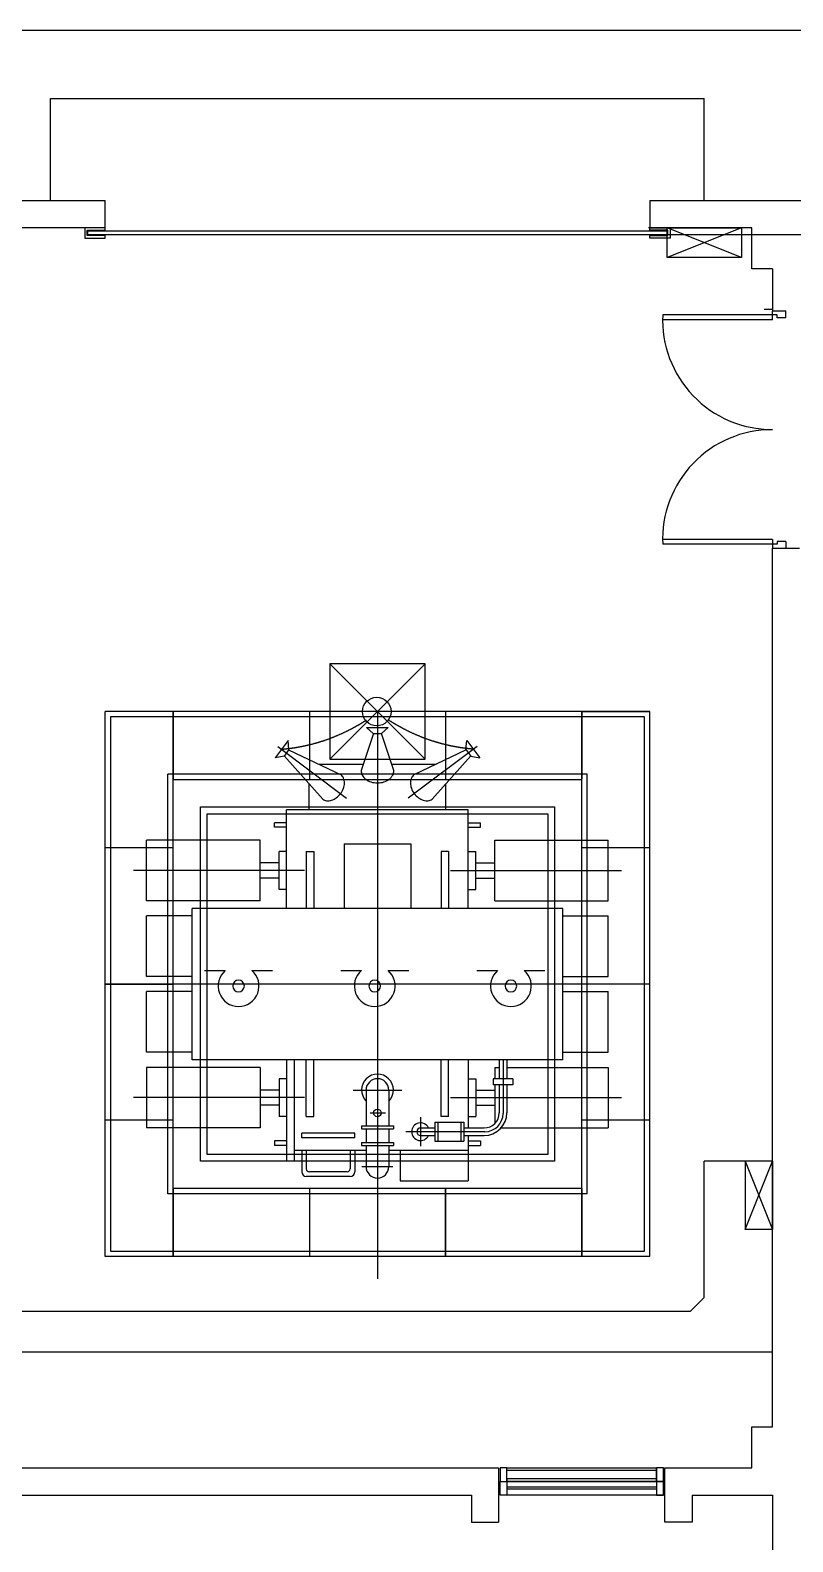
# Model space of a CAD drawing. Header units: millimetres. Extents: x 294419 to 334219, y -167087 to -131925.
# Drawn here: x 308332 to 313932, y -159742 to -148649 of the extents above; entities that cross this region are included whole.
import ezdxf

# ---------------------------------------------------------------- set-up
doc = ezdxf.new("R2010")
doc.units = ezdxf.units.MM
doc.layers.add('TZ-BASE', color=253, linetype='Continuous')

msp = doc.modelspace()

# ---------------------------------------------------------------- linework, layer by layer
at = {"layer": 'TZ-BASE'}
for p, q in [((301632, -148649.2), (323432, -148649.2)), ((308482, -149899.2), (308482, -149149.2)), ((313282, -149899.2), (313282, -149149.2)), ((306882, -149899.2), (308882, -149899.2)), ((308882.2, -150099.2), (308882.2, -149899.2)), ((312882, -149899.2), (312882, -150099.2)), ((312882, -149899.2), (316159.7, -149899.2)), ((308882, -150099.2), (308132, -150099.2)), ((308882.4, -150099.2), (308732.4, -150099.2)), ((308732.4, -150099.2), (308732.4, -150174.2)), ((308732.4, -150174.2), (308882.4, -150174.2)), ((308750.4, -150156.7), (308750.4, -150116.7)), ((308750.4, -150116.7), (308882.4, -150116.7)), ((308882.4, -150156.7), (308750.4, -150156.7)), ((308755.4, -150151.7), (308755.4, -150121.7)), ((308755.4, -150121.7), (313009, -150121.7)), ((313009, -150151.7), (308755.4, -150151.7)), ((308882.4, -150116.7), (308882.4, -150099.2)), ((308882.4, -150174.2), (308882.4, -150156.7)), ((312714, -150149.2), (319632, -150149.2)), ((313632, -150099.2), (312872, -150099.2)), ((313532, -150099.2), (312882, -150099.2)), ((312882, -150099.2), (313032, -150099.2)), ((312882, -150116.7), (312882, -150099.2)), ((313014, -150116.7), (312882, -150116.7)), ((312882, -150174.2), (312882, -150156.7)), ((312882, -150156.7), (313014, -150156.7)), ((313032, -150174.2), (312882, -150174.2)), ((313009, -150317.6), (313009, -150099.2)), ((313009, -150099.2), (313555, -150099.2)), ((313555, -150317.6), (313009, -150099.2)), ((313555, -150099.2), (313009, -150317.6)), ((313009, -150121.7), (313009, -150151.7)), ((313014, -150156.7), (313014, -150116.7)), ((313032, -150099.2), (313032, -150174.2)), ((313555, -150099.2), (313555, -150317.6)), ((313632, -150399.2), (313632, -150099.2)), ((313555, -150317.6), (313009, -150317.6)), ((313782, -150399.2), (313632, -150399.2)), ((313782, -150399.2), (313782, -150709.2)), ((313782, -150738.6), (312976.8, -150738.6)), ((313782, -150699.2), (313722, -150699.2)), ((313782, -150709.2), (313882, -150709.2)), ((313782, -150738.6), (313782, -150709.2)), ((313782, -150773.8), (313782, -150738.6)), ((313817.9, -150738.6), (313782, -150738.6)), ((313817.9, -150759.1), (313817.9, -150738.6)), ((313882, -150759.1), (313882, -150709.2)), ((313782, -150773.8), (312976, -150773.8)), ((313882, -150759.1), (313817.9, -150759.1)), ((313782, -152385.8), (312976, -152385.8)), ((313782, -152385.8), (313782, -152421.1)), ((313882, -152400.6), (313817.9, -152400.6)), ((313817.9, -152400.6), (313817.9, -152421.1)), ((313882, -152400.6), (313882, -152450.5)), ((313782, -152421.1), (312976.8, -152421.1)), ((313817.9, -152421.1), (313782, -152421.1)), ((313782, -152421.1), (313782, -152450.5)), ((313782, -158899.2), (313782, -152450.5)), ((313782, -152450.5), (313882, -152450.5)), ((313882, -152450.5), (313982, -152450.5)), ((308882, -154649.2), (308882, -153649.2)), ((309382, -153649.2), (308882, -153649.2)), ((309382, -153649.2), (308887, -153649.2)), ((312842, -153689.2), (308922, -153689.2)), ((308922, -153689.2), (308922, -157609.2)), ((309382, -154649.2), (309382, -153649.2)), ((310382, -153649.2), (309382, -153649.2)), ((309382, -153649.2), (309382, -154149.2)), ((309382, -153649.2), (309382, -154144.2)), ((310382, -153649.2), (310382, -154149.2)), ((311382, -153649.2), (310382, -153649.2)), ((310740.8, -153748.1), (310743, -153746.8)), ((310743, -153746.8), (310745.1, -153745.6)), ((310745.1, -153745.6), (310747.2, -153744.4)), ((310747.2, -153744.4), (310749.3, -153743.2)), ((310749.3, -153743.2), (310751.3, -153742.1)), ((310751.3, -153742.1), (310753.3, -153740.9)), ((310753.3, -153740.9), (310755.3, -153739.7)), ((310755.3, -153739.7), (310757.4, -153738.4)), ((310757.4, -153738.4), (310759.5, -153737.2)), ((310759.5, -153737.2), (310761.6, -153735.9)), ((310761.6, -153735.9), (310763.8, -153734.5)), ((310763.8, -153734.5), (310766.1, -153733.2)), ((310766.1, -153733.2), (310768.5, -153731.7)), ((310768.5, -153731.7), (310770.9, -153730.2)), ((310770.9, -153730.2), (310773.5, -153728.6)), ((310773.5, -153728.6), (310776.2, -153726.9)), ((310776.2, -153726.9), (310779.1, -153725.2)), ((310779.1, -153725.2), (310782.2, -153723.3)), ((310782.2, -153723.3), (310785.5, -153721.2)), ((310785.5, -153721.2), (310789.1, -153718.9)), ((310789.1, -153718.9), (310792.9, -153716.3)), ((310792.9, -153716.3), (310797.2, -153713.5)), ((310797.2, -153713.5), (310801.8, -153710.4)), ((310882, -153655.2), (310882, -157812.1)), ((310966.9, -153713.5), (310962.3, -153710.4)), ((310971.1, -153716.3), (310966.9, -153713.5)), ((310975, -153718.9), (310971.1, -153716.3)), ((310978.6, -153721.2), (310975, -153718.9)), ((310981.9, -153723.3), (310978.6, -153721.2)), ((310985, -153725.2), (310981.9, -153723.3)), ((310987.8, -153726.9), (310985, -153725.2)), ((310990.6, -153728.6), (310987.8, -153726.9)), ((310993.1, -153730.2), (310990.6, -153728.6)), ((310995.6, -153731.7), (310993.1, -153730.2)), ((310998, -153733.2), (310995.6, -153731.7)), ((311000.2, -153734.5), (310998, -153733.2)), ((311002.4, -153735.9), (311000.2, -153734.5)), ((311004.6, -153737.2), (311002.4, -153735.9)), ((311006.7, -153738.4), (311004.6, -153737.2)), ((311008.7, -153739.7), (311006.7, -153738.4)), ((311010.8, -153740.9), (311008.7, -153739.7)), ((311012.8, -153742.1), (311010.8, -153740.9)), ((311014.8, -153743.2), (311012.8, -153742.1)), ((311016.9, -153744.4), (311014.8, -153743.2)), ((311018.9, -153745.6), (311016.9, -153744.4)), ((311021.1, -153746.8), (311018.9, -153745.6)), ((311023.3, -153748.1), (311021.1, -153746.8)), ((312382, -153649.2), (311382, -153649.2)), ((311382, -153649.2), (311382, -154149.2)), ((312382, -154649.2), (312382, -153649.2)), ((312382, -153649.2), (312382, -154144.2)), ((312382, -154149.2), (312382, -153649.2)), ((312382, -153649.2), (312882, -153649.2)), ((312882, -153649.2), (312387, -153649.2)), ((312842, -157609.2), (312842, -153689.2)), ((312882, -154649.2), (312882, -153649.2)), ((310499, -153858.5), (310502.4, -153857.3)), ((310502.4, -153857.3), (310505.9, -153856.1)), ((310505.9, -153856.1), (310509.4, -153854.8)), ((310509.4, -153854.8), (310513, -153853.6)), ((310513, -153853.6), (310516.6, -153852.3)), ((310516.6, -153852.3), (310520.3, -153851)), ((310520.3, -153851), (310524, -153849.7)), ((310524, -153849.7), (310527.6, -153848.3)), ((310527.6, -153848.3), (310531.3, -153847)), ((310531.3, -153847), (310534.9, -153845.7)), ((310534.9, -153845.7), (310538.5, -153844.3)), ((310538.5, -153844.3), (310542, -153843)), ((310542, -153843), (310545.4, -153841.7)), ((310545.4, -153841.7), (310548.8, -153840.3)), ((310548.8, -153840.3), (310552.2, -153839)), ((310552.2, -153839), (310555.5, -153837.7)), ((310555.5, -153837.7), (310558.8, -153836.4)), ((310558.8, -153836.4), (310562, -153835.1)), ((310562, -153835.1), (310565.3, -153833.7)), ((310565.3, -153833.7), (310568.5, -153832.4)), ((310568.5, -153832.4), (310571.7, -153831.1)), ((310571.7, -153831.1), (310575, -153829.7)), ((310575, -153829.7), (310578.2, -153828.3)), ((310578.2, -153828.3), (310581.5, -153826.9)), ((310581.5, -153826.9), (310584.9, -153825.5)), ((310584.9, -153825.5), (310588.4, -153824.1)), ((310588.4, -153824.1), (310591.9, -153822.5)), ((310591.9, -153822.5), (310595.5, -153821)), ((310595.5, -153821), (310599.3, -153819.4)), ((310599.3, -153819.4), (310603.1, -153817.7)), ((310603.1, -153817.7), (310606.9, -153816.1)), ((310606.9, -153816.1), (310610.8, -153814.4)), ((310610.8, -153814.4), (310614.7, -153812.7)), ((310614.7, -153812.7), (310618.6, -153811)), ((310618.6, -153811), (310622.5, -153809.2)), ((310622.5, -153809.2), (310626.3, -153807.5)), ((310626.3, -153807.5), (310630.1, -153805.8)), ((310630.1, -153805.8), (310633.8, -153804.1)), ((310633.8, -153804.1), (310637.5, -153802.4)), ((310637.5, -153802.4), (310641.1, -153800.8)), ((310641.1, -153800.8), (310644.6, -153799.1)), ((310644.6, -153799.1), (310648, -153797.5)), ((310648, -153797.5), (310651.3, -153795.9)), ((310651.3, -153795.9), (310654.5, -153794.3)), ((310654.5, -153794.3), (310657.6, -153792.8)), ((310657.6, -153792.8), (310660.7, -153791.2)), ((310660.7, -153791.2), (310663.6, -153789.7)), ((310663.6, -153789.7), (310666.6, -153788.2)), ((310666.6, -153788.2), (310669.5, -153786.7)), ((310669.5, -153786.7), (310672.4, -153785.2)), ((310672.4, -153785.2), (310675.3, -153783.7)), ((310675.3, -153783.7), (310678.3, -153782.1)), ((310678.3, -153782.1), (310681.3, -153780.6)), ((310681.3, -153780.6), (310684.3, -153779)), ((310684.3, -153779), (310687.2, -153777.5)), ((310687.2, -153777.5), (310690.2, -153775.9)), ((310690.2, -153775.9), (310693.1, -153774.4)), ((310693.1, -153774.4), (310695.9, -153772.9)), ((310695.9, -153772.9), (310698.6, -153771.5)), ((310698.6, -153771.5), (310701.2, -153770)), ((310701.2, -153770), (310703.8, -153768.7)), ((310703.8, -153768.7), (310706.3, -153767.3)), ((310706.3, -153767.3), (310708.7, -153766)), ((310708.7, -153766), (310711.1, -153764.6)), ((310711.1, -153764.6), (310713.6, -153763.3)), ((310713.6, -153763.3), (310716, -153762)), ((310716, -153762), (310718.5, -153760.6)), ((310718.5, -153760.6), (310721, -153759.2)), ((310721, -153759.2), (310723.5, -153757.8)), ((310723.5, -153757.8), (310726.1, -153756.3)), ((310726.1, -153756.3), (310728.6, -153754.9)), ((310728.6, -153754.9), (310731.2, -153753.5)), ((310731.2, -153753.5), (310733.7, -153752.1)), ((310733.7, -153752.1), (310736.1, -153750.7)), ((310736.1, -153750.7), (310738.5, -153749.4)), ((310738.5, -153749.4), (310740.8, -153748.1)), ((310851.8, -153811.5), (310761.5, -154082.4)), ((310802.5, -153766), (310961.6, -153766)), ((310851.7, -153811.5), (310802.5, -153766)), ((310851.7, -153811.5), (310912.3, -153811.5)), ((310882, -153766), (310882, -157242.6)), ((310912.3, -153811.5), (310961.6, -153766)), ((311002.6, -154082.4), (310912.3, -153811.5)), ((311025.6, -153749.4), (311023.3, -153748.1)), ((311027.9, -153750.7), (311025.6, -153749.4)), ((311030.4, -153752.1), (311027.9, -153750.7)), ((311032.9, -153753.5), (311030.4, -153752.1)), ((311035.4, -153754.9), (311032.9, -153753.5)), ((311038, -153756.3), (311035.4, -153754.9)), ((311040.5, -153757.8), (311038, -153756.3)), ((311043.1, -153759.2), (311040.5, -153757.8)), ((311045.6, -153760.6), (311043.1, -153759.2)), ((311048.1, -153762), (311045.6, -153760.6)), ((311050.5, -153763.3), (311048.1, -153762)), ((311052.9, -153764.6), (311050.5, -153763.3)), ((311055.3, -153766), (311052.9, -153764.6)), ((311057.8, -153767.3), (311055.3, -153766)), ((311060.3, -153768.7), (311057.8, -153767.3)), ((311062.8, -153770), (311060.3, -153768.7)), ((311065.5, -153771.5), (311062.8, -153770)), ((311068.2, -153772.9), (311065.5, -153771.5)), ((311071, -153774.4), (311068.2, -153772.9)), ((311073.9, -153775.9), (311071, -153774.4)), ((311076.8, -153777.5), (311073.9, -153775.9)), ((311079.8, -153779), (311076.8, -153777.5)), ((311082.8, -153780.6), (311079.8, -153779)), ((311085.8, -153782.1), (311082.8, -153780.6)), ((311088.7, -153783.7), (311085.8, -153782.1)), ((311091.7, -153785.2), (311088.7, -153783.7)), ((311094.6, -153786.7), (311091.7, -153785.2)), ((311097.5, -153788.2), (311094.6, -153786.7)), ((311100.4, -153789.7), (311097.5, -153788.2)), ((311103.4, -153791.2), (311100.4, -153789.7)), ((311106.4, -153792.8), (311103.4, -153791.2)), ((311109.5, -153794.3), (311106.4, -153792.8)), ((311112.7, -153795.9), (311109.5, -153794.3)), ((311116, -153797.5), (311112.7, -153795.9)), ((311119.4, -153799.1), (311116, -153797.5)), ((311123, -153800.8), (311119.4, -153799.1)), ((311126.5, -153802.4), (311123, -153800.8)), ((311130.2, -153804.1), (311126.5, -153802.4)), ((311134, -153805.8), (311130.2, -153804.1)), ((311137.7, -153807.5), (311134, -153805.8)), ((311141.6, -153809.2), (311137.7, -153807.5)), ((311145.5, -153811), (311141.6, -153809.2)), ((311149.4, -153812.7), (311145.5, -153811)), ((311153.3, -153814.4), (311149.4, -153812.7)), ((311157.1, -153816.1), (311153.3, -153814.4)), ((311161, -153817.7), (311157.1, -153816.1)), ((311164.8, -153819.4), (311161, -153817.7)), ((311168.5, -153821), (311164.8, -153819.4)), ((311172.2, -153822.5), (311168.5, -153821)), ((311175.7, -153824.1), (311172.2, -153822.5)), ((311179.1, -153825.5), (311175.7, -153824.1)), ((311182.5, -153826.9), (311179.1, -153825.5)), ((311185.8, -153828.3), (311182.5, -153826.9)), ((311189.1, -153829.7), (311185.8, -153828.3)), ((311192.3, -153831.1), (311189.1, -153829.7)), ((311195.6, -153832.4), (311192.3, -153831.1)), ((311198.8, -153833.7), (311195.6, -153832.4)), ((311202, -153835.1), (311198.8, -153833.7)), ((311205.3, -153836.4), (311202, -153835.1)), ((311208.6, -153837.7), (311205.3, -153836.4)), ((311211.9, -153839), (311208.6, -153837.7)), ((311215.2, -153840.3), (311211.9, -153839)), ((311218.7, -153841.7), (311215.2, -153840.3)), ((311222.1, -153843), (311218.7, -153841.7)), ((311225.6, -153844.3), (311222.1, -153843)), ((311229.2, -153845.7), (311225.6, -153844.3)), ((311232.8, -153847), (311229.2, -153845.7)), ((311236.4, -153848.3), (311232.8, -153847)), ((311240.1, -153849.7), (311236.4, -153848.3)), ((311243.8, -153851), (311240.1, -153849.7)), ((311247.4, -153852.3), (311243.8, -153851)), ((311251, -153853.6), (311247.4, -153852.3)), ((311254.6, -153854.8), (311251, -153853.6)), ((311258.1, -153856.1), (311254.6, -153854.8)), ((311261.6, -153857.3), (311258.1, -153856.1)), ((311265.1, -153858.5), (311261.6, -153857.3)), ((310225.3, -153861.1), (310129.9, -153988.3)), ((310150.7, -153906.1), (310655.5, -154284.6)), ((310176.9, -153925.7), (310178.9, -153925.5)), ((310178.9, -153925.5), (310180.6, -153925.4)), ((310180.6, -153925.4), (310182, -153925.3)), ((310182, -153925.3), (310183.2, -153925.1)), ((310183.2, -153925.1), (310184.3, -153925)), ((310184.3, -153925), (310185.2, -153925)), ((310185.2, -153925), (310186, -153924.9)), ((310186, -153924.9), (310186.7, -153924.8)), ((310186.7, -153924.8), (310187.4, -153924.7)), ((310187.4, -153924.7), (310188, -153924.7)), ((310188, -153924.7), (310188.7, -153924.6)), ((310188.7, -153924.6), (310189.3, -153924.5)), ((310189.3, -153924.5), (310189.9, -153924.5)), ((310189.9, -153924.5), (310190.5, -153924.4)), ((310190.5, -153924.4), (310191.1, -153924.4)), ((310191.1, -153924.4), (310191.7, -153924.3)), ((310191.7, -153924.3), (310192.3, -153924.3)), ((310192.3, -153924.3), (310192.9, -153924.2)), ((310192.9, -153924.2), (310193.6, -153924.1)), ((310193.6, -153924.1), (310194.2, -153924.1)), ((310194.2, -153924.1), (310194.8, -153924)), ((310194.8, -153924), (310195.5, -153924)), ((310195.5, -153924), (310196.2, -153923.9)), ((310232.1, -153927.7), (310195.8, -153976.2)), ((310196.2, -153923.9), (310196.9, -153923.8)), ((310196.9, -153923.8), (310197.6, -153923.8)), ((310197.6, -153923.8), (310198.3, -153923.7)), ((310198.3, -153923.7), (310199, -153923.6)), ((310199, -153923.6), (310199.7, -153923.6)), ((310199.7, -153923.6), (310200.5, -153923.5)), ((310200.5, -153923.5), (310201.2, -153923.4)), ((310201.2, -153923.4), (310201.9, -153923.4)), ((310201.9, -153923.4), (310202.5, -153923.3)), ((310202.5, -153923.3), (310203.2, -153923.2)), ((310203.2, -153923.2), (310203.8, -153923.2)), ((310203.8, -153923.2), (310204.4, -153923.1)), ((310204.4, -153923.1), (310205, -153923)), ((310205, -153923), (310205.6, -153923)), ((310205.6, -153923), (310206.2, -153922.9)), ((310206.2, -153922.9), (310206.9, -153922.9)), ((310206.9, -153922.9), (310207.5, -153922.8)), ((310207.5, -153922.8), (310208.2, -153922.7)), ((310208.2, -153922.7), (310208.8, -153922.6)), ((310208.8, -153922.6), (310209.5, -153922.6)), ((310209.5, -153922.6), (310210.2, -153922.5)), ((310210.2, -153922.5), (310211, -153922.4)), ((310211, -153922.4), (310211.7, -153922.3)), ((310211.7, -153922.3), (310212.4, -153922.3)), ((310212.4, -153922.3), (310213.1, -153922.2)), ((310213.1, -153922.2), (310213.8, -153922.1)), ((310213.8, -153922.1), (310214.5, -153922)), ((310214.5, -153922), (310215.2, -153921.9)), ((310215.2, -153921.9), (310215.9, -153921.9)), ((310215.9, -153921.9), (310216.6, -153921.8)), ((310216.6, -153921.8), (310217.3, -153921.7)), ((310217.3, -153921.7), (310218, -153921.6)), ((310218, -153921.6), (310218.6, -153921.5)), ((310218.6, -153921.5), (310219.3, -153921.5)), ((310219.3, -153921.5), (310220, -153921.4)), ((310220, -153921.4), (310220.7, -153921.3)), ((310220.7, -153921.3), (310221.3, -153921.2)), ((310221.3, -153921.2), (310222, -153921.2)), ((310222, -153921.2), (310222.7, -153921.1)), ((310222.7, -153921.1), (310223.3, -153921)), ((310223.3, -153921), (310224, -153920.9)), ((310224, -153920.9), (310224.7, -153920.8)), ((310224.7, -153920.8), (310225.4, -153920.8)), ((310232.1, -153927.7), (310225.3, -153861.1)), ((310225.4, -153920.8), (310226.1, -153920.7)), ((310226.1, -153920.7), (310226.7, -153920.6)), ((310226.7, -153920.6), (310227.4, -153920.5)), ((310227.4, -153920.5), (310228, -153920.5)), ((310228, -153920.5), (310228.7, -153920.4)), ((310228.7, -153920.4), (310229.3, -153920.3)), ((310229.3, -153920.3), (310229.8, -153920.2)), ((310229.8, -153920.2), (310230.4, -153920.2)), ((310229.9, -153930.7), (310614.7, -154114.8)), ((310230.4, -153920.2), (310231, -153920.1)), ((310231, -153920.1), (310231.5, -153920)), ((310231.5, -153920), (310232.1, -153920)), ((310232.1, -153920), (310232.7, -153919.9)), ((310232.7, -153919.9), (310233.4, -153919.8)), ((310233.4, -153919.8), (310234.1, -153919.7)), ((310234.1, -153919.7), (310234.9, -153919.6)), ((310234.9, -153919.6), (310235.7, -153919.5)), ((310235.7, -153919.5), (310236.7, -153919.4)), ((310236.7, -153919.4), (310237.7, -153919.2)), ((310237.7, -153919.2), (310238.8, -153919.1)), ((310238.8, -153919.1), (310240, -153918.9)), ((310240, -153918.9), (310241.3, -153918.8)), ((310241.3, -153918.8), (310242.7, -153918.6)), ((310242.7, -153918.6), (310244.2, -153918.3)), ((310244.2, -153918.3), (310245.8, -153918.1)), ((310245.8, -153918.1), (310247.5, -153917.9)), ((310247.5, -153917.9), (310249.2, -153917.6)), ((310249.2, -153917.6), (310251.1, -153917.4)), ((310251.1, -153917.4), (310252.9, -153917.1)), ((310252.9, -153917.1), (310254.8, -153916.8)), ((310254.8, -153916.8), (310256.7, -153916.6)), ((310256.7, -153916.6), (310258.7, -153916.3)), ((310258.7, -153916.3), (310260.6, -153916)), ((310260.6, -153916), (310262.6, -153915.8)), ((310262.6, -153915.8), (310264.5, -153915.5)), ((310264.5, -153915.5), (310266.5, -153915.2)), ((310266.5, -153915.2), (310268.5, -153914.9)), ((310268.5, -153914.9), (310270.5, -153914.6)), ((310270.5, -153914.6), (310272.6, -153914.4)), ((310272.6, -153914.4), (310274.6, -153914)), ((310274.6, -153914), (310276.7, -153913.7)), ((310276.7, -153913.7), (310278.8, -153913.4)), ((310278.8, -153913.4), (310280.8, -153913.1)), ((310280.8, -153913.1), (310282.9, -153912.8)), ((310282.9, -153912.8), (310285, -153912.4)), ((310285, -153912.4), (310287, -153912.1)), ((310287, -153912.1), (310289, -153911.7)), ((310289, -153911.7), (310291, -153911.4)), ((310291, -153911.4), (310292.9, -153911.1)), ((310292.9, -153911.1), (310294.8, -153910.7)), ((310294.8, -153910.7), (310296.7, -153910.4)), ((310296.7, -153910.4), (310298.6, -153910)), ((310298.6, -153910), (310300.5, -153909.7)), ((310300.5, -153909.7), (310302.3, -153909.3)), ((310302.3, -153909.3), (310304.2, -153909)), ((310304.2, -153909), (310306, -153908.6)), ((310306, -153908.6), (310307.9, -153908.3)), ((310307.9, -153908.3), (310309.8, -153907.9)), ((310309.8, -153907.9), (310311.7, -153907.6)), ((310311.7, -153907.6), (310313.7, -153907.2)), ((310313.7, -153907.2), (310315.8, -153906.8)), ((310315.8, -153906.8), (310317.9, -153906.4)), ((310317.9, -153906.4), (310320.1, -153906)), ((310320.1, -153906), (310322.4, -153905.5)), ((310322.4, -153905.5), (310324.7, -153905.1)), ((310324.7, -153905.1), (310327.2, -153904.6)), ((310327.2, -153904.6), (310329.7, -153904.1)), ((310329.7, -153904.1), (310332.2, -153903.6)), ((310332.2, -153903.6), (310334.7, -153903.1)), ((310334.7, -153903.1), (310337.3, -153902.6)), ((310337.3, -153902.6), (310339.9, -153902.1)), ((310339.9, -153902.1), (310342.4, -153901.6)), ((310342.4, -153901.6), (310345, -153901)), ((310345, -153901), (310347.6, -153900.5)), ((310347.6, -153900.5), (310350.4, -153899.9)), ((310350.4, -153899.9), (310353.2, -153899.3)), ((310353.2, -153899.3), (310356.2, -153898.6)), ((310356.2, -153898.6), (310359.3, -153897.9)), ((310359.3, -153897.9), (310362.7, -153897.1)), ((310362.7, -153897.1), (310366.2, -153896.3)), ((310366.2, -153896.3), (310370, -153895.4)), ((310370, -153895.4), (310374, -153894.5)), ((310374, -153894.5), (310378, -153893.5)), ((310378, -153893.5), (310382.2, -153892.5)), ((310382.2, -153892.5), (310386.4, -153891.5)), ((310386.4, -153891.5), (310390.6, -153890.5)), ((310390.6, -153890.5), (310394.7, -153889.4)), ((310394.7, -153889.4), (310398.8, -153888.4)), ((310398.8, -153888.4), (310402.8, -153887.4)), ((310402.8, -153887.4), (310406.7, -153886.4)), ((310406.7, -153886.4), (310410.5, -153885.3)), ((310410.5, -153885.3), (310414.3, -153884.3)), ((310414.3, -153884.3), (310418, -153883.3)), ((310418, -153883.3), (310421.6, -153882.3)), ((310421.6, -153882.3), (310425.2, -153881.3)), ((310425.2, -153881.3), (310428.7, -153880.4)), ((310428.7, -153880.4), (310432.2, -153879.4)), ((310432.2, -153879.4), (310435.7, -153878.4)), ((310435.7, -153878.4), (310439.1, -153877.4)), ((310439.1, -153877.4), (310442.5, -153876.4)), ((310442.5, -153876.4), (310446, -153875.4)), ((310446, -153875.4), (310449.4, -153874.3)), ((310449.4, -153874.3), (310452.9, -153873.3)), ((310452.9, -153873.3), (310456.5, -153872.2)), ((310456.5, -153872.2), (310460.1, -153871.1)), ((310460.1, -153871.1), (310463.7, -153870)), ((310463.7, -153870), (310467.3, -153868.9)), ((310467.3, -153868.9), (310471, -153867.7)), ((310471, -153867.7), (310474.6, -153866.6)), ((310474.6, -153866.6), (310478.2, -153865.4)), ((310478.2, -153865.4), (310481.7, -153864.3)), ((310481.7, -153864.3), (310485.2, -153863.1)), ((310485.2, -153863.1), (310488.7, -153862)), ((310488.7, -153862), (310492.1, -153860.8)), ((310492.1, -153860.8), (310495.6, -153859.7)), ((310495.6, -153859.7), (310499, -153858.5)), ((311615.1, -153904.8), (311108.6, -154284.6)), ((311534.2, -153930.7), (311149.4, -154114.8)), ((311268.5, -153859.7), (311265.1, -153858.5)), ((311271.9, -153860.8), (311268.5, -153859.7)), ((311275.4, -153862), (311271.9, -153860.8)), ((311278.8, -153863.1), (311275.4, -153862)), ((311282.3, -153864.3), (311278.8, -153863.1)), ((311285.9, -153865.4), (311282.3, -153864.3)), ((311289.5, -153866.6), (311285.9, -153865.4)), ((311293.1, -153867.7), (311289.5, -153866.6)), ((311296.7, -153868.9), (311293.1, -153867.7)), ((311300.4, -153870), (311296.7, -153868.9)), ((311304, -153871.1), (311300.4, -153870)), ((311307.6, -153872.2), (311304, -153871.1)), ((311311.1, -153873.3), (311307.6, -153872.2)), ((311314.6, -153874.3), (311311.1, -153873.3)), ((311318.1, -153875.4), (311314.6, -153874.3)), ((311321.5, -153876.4), (311318.1, -153875.4)), ((311325, -153877.4), (311321.5, -153876.4)), ((311328.4, -153878.4), (311325, -153877.4)), ((311331.8, -153879.4), (311328.4, -153878.4)), ((311335.3, -153880.4), (311331.8, -153879.4)), ((311338.8, -153881.3), (311335.3, -153880.4)), ((311342.4, -153882.3), (311338.8, -153881.3)), ((311346.1, -153883.3), (311342.4, -153882.3)), ((311349.8, -153884.3), (311346.1, -153883.3)), ((311353.5, -153885.3), (311349.8, -153884.3)), ((311357.4, -153886.4), (311353.5, -153885.3)), ((311361.3, -153887.4), (311357.4, -153886.4)), ((311365.3, -153888.4), (311361.3, -153887.4)), ((311369.4, -153889.4), (311365.3, -153888.4)), ((311373.5, -153890.5), (311369.4, -153889.4)), ((311377.7, -153891.5), (311373.5, -153890.5)), ((311381.9, -153892.5), (311377.7, -153891.5)), ((311386, -153893.5), (311381.9, -153892.5)), ((311390.1, -153894.5), (311386, -153893.5)), ((311394, -153895.4), (311390.1, -153894.5)), ((311397.8, -153896.3), (311394, -153895.4)), ((311401.4, -153897.1), (311397.8, -153896.3)), ((311404.8, -153897.9), (311401.4, -153897.1)), ((311407.9, -153898.6), (311404.8, -153897.9)), ((311410.9, -153899.3), (311407.9, -153898.6)), ((311413.7, -153899.9), (311410.9, -153899.3)), ((311416.4, -153900.5), (311413.7, -153899.9)), ((311419, -153901), (311416.4, -153900.5)), ((311421.6, -153901.6), (311419, -153901)), ((311424.2, -153902.1), (311421.6, -153901.6)), ((311426.8, -153902.6), (311424.2, -153902.1)), ((311429.3, -153903.1), (311426.8, -153902.6)), ((311431.9, -153903.6), (311429.3, -153903.1)), ((311434.4, -153904.1), (311431.9, -153903.6)), ((311436.9, -153904.6), (311434.4, -153904.1)), ((311439.3, -153905.1), (311436.9, -153904.6)), ((311441.7, -153905.5), (311439.3, -153905.1)), ((311444, -153906), (311441.7, -153905.5)), ((311446.2, -153906.4), (311444, -153906)), ((311448.3, -153906.8), (311446.2, -153906.4)), ((311450.3, -153907.2), (311448.3, -153906.8)), ((311452.3, -153907.6), (311450.3, -153907.2)), ((311454.3, -153907.9), (311452.3, -153907.6)), ((311456.2, -153908.3), (311454.3, -153907.9)), ((311458, -153908.6), (311456.2, -153908.3)), ((311459.9, -153909), (311458, -153908.6)), ((311461.8, -153909.3), (311459.9, -153909)), ((311463.6, -153909.7), (311461.8, -153909.3)), ((311465.5, -153910), (311463.6, -153909.7)), ((311467.3, -153910.4), (311465.5, -153910)), ((311469.2, -153910.7), (311467.3, -153910.4)), ((311471.1, -153911.1), (311469.2, -153910.7)), ((311473.1, -153911.4), (311471.1, -153911.1)), ((311475.1, -153911.7), (311473.1, -153911.4)), ((311477.1, -153912.1), (311475.1, -153911.7)), ((311479.1, -153912.4), (311477.1, -153912.1)), ((311481.1, -153912.8), (311479.1, -153912.4)), ((311483.2, -153913.1), (311481.1, -153912.8)), ((311485.3, -153913.4), (311483.2, -153913.1)), ((311487.4, -153913.7), (311485.3, -153913.4)), ((311489.4, -153914), (311487.4, -153913.7)), ((311491.5, -153914.4), (311489.4, -153914)), ((311493.5, -153914.6), (311491.5, -153914.4)), ((311495.6, -153914.9), (311493.5, -153914.6)), ((311497.6, -153915.2), (311495.6, -153914.9)), ((311499.5, -153915.5), (311497.6, -153915.2)), ((311501.5, -153915.8), (311499.5, -153915.5)), ((311503.5, -153916), (311501.5, -153915.8)), ((311505.4, -153916.3), (311503.5, -153916)), ((311507.3, -153916.6), (311505.4, -153916.3)), ((311509.2, -153916.8), (311507.3, -153916.6)), ((311511.1, -153917.1), (311509.2, -153916.8)), ((311513, -153917.4), (311511.1, -153917.1)), ((311514.8, -153917.6), (311513, -153917.4)), ((311516.6, -153917.9), (311514.8, -153917.6)), ((311518.3, -153918.1), (311516.6, -153917.9)), ((311519.9, -153918.3), (311518.3, -153918.1)), ((311521.4, -153918.6), (311519.9, -153918.3)), ((311522.8, -153918.8), (311521.4, -153918.6)), ((311524.1, -153918.9), (311522.8, -153918.8)), ((311525.3, -153919.1), (311524.1, -153918.9)), ((311526.4, -153919.2), (311525.3, -153919.1)), ((311527.4, -153919.4), (311526.4, -153919.2)), ((311528.3, -153919.5), (311527.4, -153919.4)), ((311529.2, -153919.6), (311528.3, -153919.5)), ((311530, -153919.7), (311529.2, -153919.6)), ((311530.7, -153919.8), (311530, -153919.7)), ((311531.3, -153919.9), (311530.7, -153919.8)), ((311532, -153920), (311531.3, -153919.9)), ((311531.9, -153927.7), (311538.8, -153861.1)), ((311531.9, -153927.7), (311568.3, -153976.2)), ((311532.5, -153920), (311532, -153920)), ((311533.1, -153920.1), (311532.5, -153920)), ((311533.7, -153920.2), (311533.1, -153920.1)), ((311534.2, -153920.2), (311533.7, -153920.2)), ((311534.8, -153920.3), (311534.2, -153920.2)), ((311535.4, -153920.4), (311534.8, -153920.3)), ((311536, -153920.5), (311535.4, -153920.4)), ((311536.7, -153920.5), (311536, -153920.5)), ((311537.3, -153920.6), (311536.7, -153920.5)), ((311538, -153920.7), (311537.3, -153920.6)), ((311538.7, -153920.8), (311538, -153920.7)), ((311539.3, -153920.8), (311538.7, -153920.8)), ((311538.8, -153861.1), (311634.2, -153988.3)), ((311540, -153920.9), (311539.3, -153920.8)), ((311540.7, -153921), (311540, -153920.9)), ((311541.4, -153921.1), (311540.7, -153921)), ((311542.1, -153921.2), (311541.4, -153921.1)), ((311542.7, -153921.2), (311542.1, -153921.2)), ((311543.4, -153921.3), (311542.7, -153921.2)), ((311544.1, -153921.4), (311543.4, -153921.3)), ((311544.8, -153921.5), (311544.1, -153921.4)), ((311545.4, -153921.5), (311544.8, -153921.5)), ((311546.1, -153921.6), (311545.4, -153921.5)), ((311546.8, -153921.7), (311546.1, -153921.6)), ((311547.5, -153921.8), (311546.8, -153921.7)), ((311548.2, -153921.9), (311547.5, -153921.8)), ((311548.8, -153921.9), (311548.2, -153921.9)), ((311549.5, -153922), (311548.8, -153921.9)), ((311550.2, -153922.1), (311549.5, -153922)), ((311551, -153922.2), (311550.2, -153922.1)), ((311551.7, -153922.3), (311551, -153922.2)), ((311552.4, -153922.3), (311551.7, -153922.3)), ((311553.1, -153922.4), (311552.4, -153922.3)), ((311553.8, -153922.5), (311553.1, -153922.4)), ((311554.5, -153922.6), (311553.8, -153922.5)), ((311555.2, -153922.6), (311554.5, -153922.6)), ((311555.9, -153922.7), (311555.2, -153922.6)), ((311556.6, -153922.8), (311555.9, -153922.7)), ((311557.2, -153922.9), (311556.6, -153922.8)), ((311557.8, -153922.9), (311557.2, -153922.9)), ((311558.4, -153923), (311557.8, -153922.9)), ((311559, -153923), (311558.4, -153923)), ((311559.6, -153923.1), (311559, -153923)), ((311560.2, -153923.2), (311559.6, -153923.1)), ((311560.9, -153923.2), (311560.2, -153923.2)), ((311561.5, -153923.3), (311560.9, -153923.2)), ((311562.2, -153923.4), (311561.5, -153923.3)), ((311562.9, -153923.4), (311562.2, -153923.4)), ((311563.6, -153923.5), (311562.9, -153923.4)), ((311564.3, -153923.6), (311563.6, -153923.5)), ((311565, -153923.6), (311564.3, -153923.6)), ((311565.8, -153923.7), (311565, -153923.6)), ((311566.5, -153923.8), (311565.8, -153923.7)), ((311567.2, -153923.8), (311566.5, -153923.8)), ((311567.9, -153923.9), (311567.2, -153923.8)), ((311568.6, -153924), (311567.9, -153923.9)), ((311569.2, -153924), (311568.6, -153924)), ((311569.9, -153924.1), (311569.2, -153924)), ((311570.5, -153924.1), (311569.9, -153924.1)), ((311571.1, -153924.2), (311570.5, -153924.1)), ((311571.8, -153924.3), (311571.1, -153924.2)), ((311572.4, -153924.3), (311571.8, -153924.3)), ((311573, -153924.4), (311572.4, -153924.3)), ((311573.6, -153924.4), (311573, -153924.4)), ((311574.2, -153924.5), (311573.6, -153924.4)), ((311574.8, -153924.5), (311574.2, -153924.5)), ((311575.4, -153924.6), (311574.8, -153924.5)), ((311576, -153924.7), (311575.4, -153924.6)), ((311576.7, -153924.7), (311576, -153924.7)), ((311577.4, -153924.8), (311576.7, -153924.7)), ((311578.1, -153924.9), (311577.4, -153924.8)), ((311578.9, -153925), (311578.1, -153924.9)), ((311579.8, -153925), (311578.9, -153925)), ((311580.8, -153925.1), (311579.8, -153925)), ((311582, -153925.3), (311580.8, -153925.1)), ((311583.5, -153925.4), (311582, -153925.3)), ((311585.2, -153925.5), (311583.5, -153925.4)), ((311587.2, -153925.7), (311585.2, -153925.5)), ((310195.8, -153976.2), (310129.9, -153988.3)), ((310481, -154293), (310196.6, -153975.2)), ((310776.7, -154036.8), (310451.6, -154036.8)), ((310776.7, -154036.8), (310451.6, -154036.8)), ((311312.5, -154036.8), (310987.4, -154036.8)), ((311312.5, -154036.8), (310987.4, -154036.8)), ((311283.1, -154293), (311567.5, -153975.2)), ((311568.3, -153976.2), (311634.2, -153988.3)), ((312422, -154109.2), (309342, -154109.2)), ((309342, -157189.2), (309342, -154109.2)), ((310382, -154149.2), (309382, -154149.2)), ((310380.7, -154371), (310380.7, -154180.9)), ((310380.7, -154371), (310380.7, -154180.9)), ((311382, -154149.2), (310382, -154149.2)), ((312382, -154149.2), (311382, -154149.2)), ((311383.4, -154371), (311383.4, -154180.9)), ((311383.4, -154371), (311383.4, -154180.9)), ((311383.4, -154371), (311383.4, -154180.9)), ((311383.4, -154371), (311383.4, -154180.9)), ((312422, -157189.2), (312422, -154109.2)), ((309582, -156949.2), (309582, -154349.2)), ((309582, -154349.2), (312182, -154349.2)), ((309632, -156899.2), (309632, -154399.2)), ((309632, -154399.2), (312132, -154399.2)), ((310215.1, -155093.5), (310215.1, -154371)), ((311548.9, -154371), (310215.1, -154371)), ((311383.4, -154371), (310380.7, -154371)), ((311548.9, -155093.5), (311548.9, -154371)), ((312132, -154399.2), (312132, -156899.2)), ((312182, -154349.2), (312182, -156949.2)), ((310126.2, -154498.8), (310126.2, -154465.5)), ((310126.2, -154498.8), (310126.2, -154465.5)), ((310215.1, -154465.5), (310126.2, -154465.5)), ((310215.1, -154465.5), (310126.2, -154465.5)), ((310215.1, -154498.8), (310126.2, -154498.8)), ((310215.1, -154498.8), (310126.2, -154498.8)), ((311548.9, -154465.5), (311637.8, -154465.5)), ((311548.9, -154465.5), (311637.8, -154465.5)), ((311548.9, -154498.8), (311637.8, -154498.8)), ((311548.9, -154498.8), (311637.8, -154498.8)), ((311637.8, -154498.8), (311637.8, -154465.5)), ((311637.8, -154498.8), (311637.8, -154465.5)), ((309187, -155037.9), (309187, -154593.3)), ((310020.6, -154593.3), (309187, -154593.3)), ((310020.6, -155037.9), (310020.6, -154593.3)), ((310637.5, -154621.1), (310637.5, -155093.5)), ((310637.5, -154621.1), (311126.6, -154621.1)), ((311126.6, -154621.1), (311126.6, -155093.5)), ((311743.4, -154593.3), (312577, -154593.3)), ((311743.4, -155037.9), (311743.4, -154593.3)), ((312577, -155037.9), (312577, -154593.3)), ((308882, -155649.2), (308882, -154649.2)), ((309382, -154649.2), (308882, -154649.2)), ((309382, -154649.2), (308882, -154649.2)), ((309382, -154649.2), (308887, -154649.2)), ((309382, -155649.2), (309382, -154649.2)), ((310159.6, -154954.5), (310159.6, -154676.7)), ((310159.6, -154954.5), (310159.6, -154676.7)), ((310215.1, -154676.7), (310159.6, -154676.7)), ((310215.1, -154676.7), (310159.6, -154676.7)), ((310359.6, -154676.7), (310359.6, -155093.5)), ((310359.6, -154676.7), (310415.2, -154676.7)), ((310415.2, -154676.7), (310415.2, -155093.5)), ((311348.8, -154676.7), (311348.8, -155093.5)), ((311348.8, -154676.7), (311348.8, -155093.5)), ((311404.4, -154676.7), (311348.8, -154676.7)), ((311404.4, -154676.7), (311348.8, -154676.7)), ((311404.4, -154676.7), (311404.4, -155093.5)), ((311404.4, -154676.7), (311404.4, -155093.5)), ((311548.9, -154676.7), (311604.5, -154676.7)), ((311548.9, -154676.7), (311604.5, -154676.7)), ((311604.5, -154954.5), (311604.5, -154676.7)), ((311604.5, -154954.5), (311604.5, -154676.7)), ((312382, -155649.2), (312382, -154649.2)), ((312882, -154649.2), (312382, -154649.2)), ((312882, -154649.2), (312382, -154649.2)), ((312882, -154649.2), (312387, -154649.2)), ((312882, -155649.2), (312882, -154649.2)), ((310346.8, -154815.6), (309090.4, -154815.6)), ((310159.6, -154760), (310020.6, -154760)), ((310159.6, -154760), (310020.6, -154760)), ((311417.3, -154815.6), (312673.6, -154815.6)), ((311604.5, -154760), (311743.4, -154760)), ((311604.5, -154760), (311743.4, -154760)), ((310159.6, -154871.2), (310020.6, -154871.2)), ((310159.6, -154871.2), (310020.6, -154871.2)), ((310215.1, -154954.5), (310159.6, -154954.5)), ((310215.1, -154954.5), (310159.6, -154954.5)), ((311548.9, -154954.5), (311604.5, -154954.5)), ((311548.9, -154954.5), (311604.5, -154954.5)), ((311604.5, -154871.2), (311743.4, -154871.2)), ((311604.5, -154871.2), (311743.4, -154871.2)), ((310020.6, -155037.9), (309187, -155037.9)), ((311743.4, -155037.9), (312577, -155037.9)), ((309187, -155593.6), (309187, -155149)), ((309187, -155593.6), (309187, -155149)), ((309520.5, -155149), (309187, -155149)), ((309520.5, -155149), (309187, -155149)), ((312243.6, -155093.5), (309520.5, -155093.5)), ((312243.6, -155093.5), (309520.5, -155093.5)), ((309520.5, -156204.9), (309520.5, -155093.5)), ((309520.5, -156204.9), (309520.5, -155093.5)), ((312243.6, -156204.9), (312243.6, -155093.5)), ((312243.6, -156204.9), (312243.6, -155093.5)), ((312243.6, -155149), (312577, -155149)), ((312243.6, -155149), (312577, -155149)), ((312577, -155593.6), (312577, -155149)), ((312577, -155593.6), (312577, -155149)), ((309520.5, -155593.6), (309187, -155593.6)), ((309520.5, -155593.6), (309187, -155593.6)), ((309612.1, -155549.7, -0.3), (309764.3, -155549.7, -0.3)), ((309960, -155549.7, -0.3), (310112.1, -155549.7, -0.3)), ((310612.1, -155549.7, -0.3), (310764.3, -155549.7, -0.3)), ((310960, -155549.7, -0.3), (311112.1, -155549.7, -0.3)), ((311612.1, -155549.7, -0.3), (311764.3, -155549.7, -0.3)), ((311960, -155549.7, -0.3), (312112.1, -155549.7, -0.3)), ((312243.6, -155593.6), (312577, -155593.6)), ((312243.6, -155593.6), (312577, -155593.6)), ((308882, -156649.2), (308882, -155649.2)), ((308882, -155649.2), (309382, -155649.2)), ((309382, -155649.2), (308882, -155649.2)), ((309382, -155649.2), (308887, -155649.2)), ((312673.6, -155649.2), (309090.4, -155649.2)), ((309520.5, -155704.8), (309187, -155704.8)), ((309520.5, -155704.8), (309187, -155704.8)), ((309187, -156149.4), (309187, -155704.8)), ((309187, -156149.4), (309187, -155704.8)), ((309382, -156649.2), (309382, -155649.2)), ((312243.6, -155704.8), (312577, -155704.8)), ((312243.6, -155704.8), (312577, -155704.8)), ((312382, -156649.2), (312382, -155649.2)), ((312882, -155649.2), (312382, -155649.2)), ((312882, -155649.2), (312382, -155649.2)), ((312882, -155649.2), (312387, -155649.2)), ((312577, -156149.4), (312577, -155704.8)), ((312577, -156149.4), (312577, -155704.8)), ((312882, -156649.2), (312882, -155649.2)), ((309520.5, -156149.4), (309187, -156149.4)), ((309520.5, -156149.4), (309187, -156149.4)), ((312243.6, -156149.4), (312577, -156149.4)), ((312243.6, -156149.4), (312577, -156149.4)), ((310020.6, -156260.5), (309187, -156260.5)), ((309187, -156260.5), (309187, -156705.1)), ((312243.6, -156204.9), (309520.5, -156204.9)), ((312243.6, -156204.9), (309520.5, -156204.9)), ((310020.6, -156260.5), (310020.6, -156705.1)), ((310215.1, -156204.9), (310215.1, -156949.6)), ((310215.1, -156204.9), (310215.1, -156949.6)), ((310270.7, -156204.9), (310270.7, -156949.6)), ((310270.7, -156204.9), (310270.7, -156949.6)), ((310359.6, -156621.7), (310359.6, -156204.9)), ((310415.2, -156621.7), (310415.2, -156204.9)), ((311348.8, -156621.7), (311348.8, -156204.9)), ((311404.4, -156621.7), (311404.4, -156204.9)), ((311404.4, -156621.7), (311404.4, -156204.9)), ((311548.9, -156204.9), (311548.9, -156705.1)), ((311548.9, -156204.9), (311548.9, -156705.1)), ((311743.4, -156260.5), (311776.8, -156260.5)), ((311743.4, -156260.5), (311776.8, -156260.5)), ((311743.4, -156260.5), (311743.4, -156343.9)), ((311743.4, -156260.5), (311743.4, -156343.9)), ((311776.8, -156204.9), (311776.8, -156343.9)), ((311776.8, -156204.9), (311776.8, -156343.9)), ((311804.6, -156204.9), (311804.6, -156599.5)), ((311832.3, -156204.9), (311832.3, -156343.9)), ((311832.3, -156204.9), (311832.3, -156343.9)), ((311832.3, -156260.5), (312577, -156260.5)), ((312577, -156260.5), (312577, -156705.1)), ((310215.1, -156343.9), (310159.6, -156343.9)), ((310215.1, -156343.9), (310159.6, -156343.9)), ((310159.6, -156343.9), (310159.6, -156621.7)), ((310159.6, -156343.9), (310159.6, -156621.7)), ((311548.9, -156343.9), (311604.5, -156343.9)), ((311548.9, -156343.9), (311604.5, -156343.9)), ((311604.5, -156343.9), (311604.5, -156621.7)), ((311604.5, -156343.9), (311604.5, -156621.7)), ((311876.8, -156343.9), (311732.3, -156343.9)), ((311876.8, -156343.9), (311732.3, -156343.9)), ((311732.3, -156343.9), (311732.3, -156388.3)), ((311732.3, -156343.9), (311732.3, -156388.3)), ((311876.8, -156388.3), (311732.3, -156388.3)), ((311876.8, -156388.3), (311732.3, -156388.3)), ((311743.4, -156388.3), (311743.4, -156673.3)), ((311743.4, -156388.3), (311743.4, -156673.3)), ((311776.8, -156388.3), (311776.8, -156593.9)), ((311776.8, -156388.3), (311776.8, -156593.9)), ((311832.3, -156388.3), (311832.3, -156593.9)), ((311832.3, -156388.3), (311832.3, -156593.9)), ((311876.8, -156343.9), (311876.8, -156388.3)), ((311876.8, -156343.9), (311876.8, -156388.3)), ((310346.8, -156482.8), (309090.4, -156482.8)), ((310159.6, -156427.2), (310020.6, -156427.2)), ((310159.6, -156427.2), (310020.6, -156427.2)), ((310703.6, -156427.2), (311060.4, -156427.2)), ((310703.6, -156427.2), (311060.4, -156427.2)), ((310798.7, -156427.2), (310798.7, -156688.4)), ((310798.7, -156427.2), (310798.7, -156688.4)), ((310965.4, -156427.2), (310965.4, -156688.4)), ((310965.4, -156427.2), (310965.4, -156688.4)), ((311417.3, -156482.8), (312673.6, -156482.8)), ((311604.5, -156427.2), (311743.4, -156427.2)), ((311604.5, -156427.2), (311743.4, -156427.2)), ((310159.6, -156538.4), (310020.6, -156538.4)), ((310159.6, -156538.4), (310020.6, -156538.4)), ((310215.1, -156621.7), (310159.6, -156621.7)), ((310215.1, -156621.7), (310159.6, -156621.7)), ((310359.6, -156621.7), (310415.2, -156621.7)), ((310828.3, -156595), (310941.1, -156595)), ((310828.3, -156595), (310941.1, -156595)), ((311198.1, -156626), (311198.1, -156839.7)), ((311404.4, -156621.7), (311348.8, -156621.7)), ((311548.9, -156621.7), (311604.5, -156621.7)), ((311548.9, -156621.7), (311604.5, -156621.7)), ((311604.5, -156538.4), (311743.4, -156538.4)), ((311604.5, -156538.4), (311743.4, -156538.4)), ((308882, -157649.2), (308882, -156649.2)), ((309382, -156649.2), (308882, -156649.2)), ((309382, -156649.2), (308882, -156649.2)), ((309382, -156649.2), (308887, -156649.2)), ((310020.6, -156705.1), (309187, -156705.1)), ((309382, -157649.2), (309382, -156649.2)), ((310765.3, -156688.4), (310765.3, -156710.7)), ((310765.3, -156688.4), (310765.3, -156710.7)), ((310765.3, -156688.4), (310998.7, -156688.4)), ((310765.3, -156688.4), (310998.7, -156688.4)), ((310765.3, -156710.7), (310998.7, -156710.7)), ((310765.3, -156710.7), (310998.7, -156710.7)), ((310798.7, -156710.7), (310798.7, -156810.7)), ((310798.7, -156710.7), (310798.7, -156810.7)), ((310965.4, -156710.7), (310965.4, -156810.7)), ((310965.4, -156710.7), (310965.4, -156810.7)), ((310998.7, -156688.4), (310998.7, -156710.7)), ((310998.7, -156688.4), (310998.7, -156710.7)), ((311671.2, -156732.9), (311091.2, -156732.9)), ((311198.1, -156705.1), (311304.4, -156705.1)), ((311304.4, -156663.4), (311515.6, -156663.4)), ((311304.4, -156663.4), (311304.4, -156802.3)), ((311326.6, -156663.4), (311326.6, -156802.3)), ((311493.3, -156663.4), (311493.3, -156802.3)), ((311515.6, -156663.4), (311515.6, -156802.3)), ((311515.6, -156705.1), (311665.6, -156705.1)), ((311515.6, -156705.1), (311665.6, -156705.1)), ((311789.9, -156705.1), (312577, -156705.1)), ((312382, -157649.2), (312382, -156649.2)), ((312882, -156649.2), (312382, -156649.2)), ((312882, -156649.2), (312382, -156649.2)), ((312882, -156649.2), (312387, -156649.2)), ((312882, -157649.2), (312882, -156649.2)), ((310215.1, -156799.6), (310126.2, -156799.6)), ((310215.1, -156799.6), (310126.2, -156799.6)), ((310126.2, -156799.6), (310126.2, -156832.9)), ((310126.2, -156799.6), (310126.2, -156832.9)), ((310215.1, -156832.9), (310126.2, -156832.9)), ((310215.1, -156832.9), (310126.2, -156832.9)), ((310715.3, -156744), (310326.3, -156744)), ((310326.3, -156777.3), (310326.3, -156744)), ((310715.3, -156777.3), (310326.3, -156777.3)), ((310715.3, -156777.3), (310715.3, -156744)), ((310765.3, -156810.7), (310765.3, -156832.9)), ((310765.3, -156810.7), (310765.3, -156832.9)), ((310765.3, -156810.7), (310998.7, -156810.7)), ((310765.3, -156810.7), (310998.7, -156810.7)), ((310765.3, -156832.9), (310998.7, -156832.9)), ((310765.3, -156832.9), (310998.7, -156832.9)), ((310798.7, -156832.9), (310798.7, -157002.1)), ((310798.7, -156832.9), (310798.7, -157002.1)), ((310965.4, -156832.9), (310965.4, -156989.1)), ((310965.4, -156832.9), (310965.4, -156989.1)), ((310998.7, -156810.7), (310998.7, -156832.9)), ((310998.7, -156810.7), (310998.7, -156832.9)), ((311198.1, -156760.7), (311304.4, -156760.7)), ((311304.4, -156802.3), (311515.6, -156802.3)), ((311515.6, -156760.7), (311665.6, -156760.7)), ((311515.6, -156760.7), (311665.6, -156760.7)), ((311548.9, -156760.7), (311548.9, -157094.1)), ((311548.9, -156760.7), (311548.9, -157094.1)), ((311548.9, -156799.6), (311637.8, -156799.6)), ((311548.9, -156799.6), (311637.8, -156799.6)), ((311548.9, -156832.9), (311637.8, -156832.9)), ((311548.9, -156832.9), (311637.8, -156832.9)), ((311637.8, -156799.6), (311637.8, -156832.9)), ((311637.8, -156799.6), (311637.8, -156832.9)), ((312182, -156949.2), (309582, -156949.2)), ((312132, -156899.2), (309632, -156899.2)), ((310270.7, -156949.6), (310215.1, -156949.6)), ((310270.7, -156949.6), (310215.1, -156949.6)), ((310798.7, -156871.8), (310270.7, -156871.8)), ((310798.7, -156871.8), (310270.7, -156871.8)), ((310326.3, -156871.8), (310326.3, -157027.4)), ((310359.6, -156871.8), (310359.6, -157005.2)), ((310682, -156871.8), (310682, -157005.2)), ((310715.3, -156871.8), (310715.3, -157027.4)), ((311548.9, -156871.8), (310965.4, -156871.8)), ((311548.9, -156871.8), (310965.4, -156871.8)), ((311048.8, -156871.8), (311048.8, -157094.1)), ((311048.8, -156871.8), (311048.8, -157094.1)), ((313782, -156949.2), (313282, -156949.2)), ((313282, -157949.2), (313282, -156949.2)), ((313782, -156949.2), (313282, -156949.2)), ((313282, -157949.2), (313282, -156949.2)), ((313582, -156949.2), (313582, -157449.2)), ((313582, -157449.2), (313782, -156949.2)), ((313582, -156949.2), (313782, -157449.2)), ((313582, -156949.2), (313582, -157449.2)), ((313582, -157449.2), (313782, -156949.2)), ((313582, -156949.2), (313782, -157449.2)), ((313782, -156949.2), (313782, -157449.2)), ((313782, -158349.2), (313782, -156949.2)), ((313782, -158349.2), (313782, -156949.2)), ((310682, -157060.8), (310359.6, -157060.8)), ((310659.7, -157027.4), (310381.9, -157027.4)), ((310768.3, -156989.1), (310995.7, -156989.1)), ((310768.3, -156989.1), (310995.7, -156989.1)), ((310382, -157149.2), (309382, -157149.2)), ((309382, -157149.2), (309382, -157649.2)), ((309382, -157149.2), (309382, -157644.2)), ((311382, -157149.2), (310382, -157149.2)), ((310382, -157149.2), (310382, -157649.2)), ((310382, -157149.2), (310382, -157644.2)), ((310382, -157149.2), (310382, -157649.2)), ((311048.8, -157094.1), (311548.9, -157094.1)), ((311048.8, -157094.1), (311548.9, -157094.1)), ((312382, -157149.2), (311382, -157149.2)), ((311382, -157644.2), (311382, -157149.2)), ((311382, -157149.2), (311382, -157649.2)), ((311382, -157149.2), (311382, -157649.2)), ((312382, -157149.2), (312382, -157644.2)), ((312382, -157149.2), (312382, -157649.2)), ((312422, -157189.2), (309342, -157189.2)), ((313782, -157449.2), (313582, -157449.2)), ((313782, -157449.2), (313582, -157449.2)), ((308922, -157609.2), (312842, -157609.2)), ((309382, -157649.2), (308882, -157649.2)), ((310382, -157649.2), (309382, -157649.2)), ((311382, -157649.2), (310382, -157649.2)), ((312382, -157649.2), (311382, -157649.2)), ((312882, -157649.2), (312382, -157649.2)), ((313282, -157949.2), (313181.9, -158049.3)), ((303132, -158049.2), (313182, -158049.2)), ((303132, -158349.2), (313782, -158349.2)), ((313632, -159199.2), (313632, -158899.2)), ((313632, -158899.2), (313782, -158899.2)), ((308132, -159199.2), (311772, -159199.2)), ((311772, -159199.2), (311772, -159599.2)), ((311782, -159199.2), (311782, -159299.2)), ((311832, -159199.2), (311782, -159199.2)), ((311832, -159199.2), (312932, -159199.2)), ((311832, -159219.2), (311832, -159199.2)), ((311832, -159299.2), (311832, -159199.2)), ((312932, -159219.2), (311832, -159219.2)), ((312932, -159279.2), (311832, -159279.2)), ((311832, -159279.2), (311832, -159299.2)), ((312932, -159299.2), (312932, -159199.2)), ((312932, -159199.2), (312932, -159219.2)), ((312982, -159199.2), (312932, -159199.2)), ((312932, -159199.2), (312932, -159299.2)), ((312932, -159299.2), (312932, -159279.2)), ((312982, -159299.2), (312982, -159199.2)), ((312992, -159199.2), (313632, -159199.2)), ((312992, -159599.2), (312992, -159199.2)), ((312992, -159399.2), (312992, -159199.2)), ((307192, -159399.2), (311572, -159399.2)), ((311572, -159399.2), (311572, -159599.2)), ((311782, -159299.2), (311832, -159299.2)), ((311782, -159399.2), (311782, -159299.2)), ((311782, -159299.2), (311832, -159299.2)), ((311832, -159399.2), (311782, -159399.2)), ((312982, -159299.2), (311832, -159299.2)), ((311832, -159299.2), (311832, -159399.2)), ((311832, -159299.2), (312932, -159299.2)), ((312932, -159341.2), (311832, -159341.2)), ((312932, -159357.2), (311832, -159357.2)), ((312982, -159399.2), (311832, -159399.2)), ((312982, -159299.2), (312932, -159299.2)), ((312932, -159299.2), (312932, -159399.2)), ((312932, -159299.2), (312982, -159299.2)), ((312932, -159399.2), (312982, -159399.2)), ((312982, -159399.2), (312982, -159299.2)), ((313192, -159399.2), (313192, -159599.2)), ((313192, -159399.2), (313782, -159399.2)), ((313782, -159399.2), (313782, -162899.2)), ((311572, -159599.2), (311772, -159599.2)), ((313192, -159599.2), (312992, -159599.2))]:
    msp.add_line(p, q, dxfattribs=at)
at = {"layer": 'TZ-BASE', "linetype": 'ByBlock'}
msp.add_line((308482, -149149.2), (313282, -149149.2), dxfattribs=at)
at = {"layer": 'TZ-BASE', "ltscale": 5}
for p, q in [((311232, -153299.2), (310532, -153299.2)), ((310532, -153299.2), (310532, -153835.2)), ((311232, -153299.2), (310532, -153999.2)), ((311232, -153999.2), (310532, -153299.2)), ((311232, -153999.2), (311232, -153299.2)), ((310532, -153835.2), (310532, -153999.2)), ((310532, -153999.2), (310741.7, -153999.2)), ((310741.7, -153999.2), (311232, -153999.2))]:
    msp.add_line(p, q, dxfattribs=at)
at = {"layer": 'TZ-BASE'}
for centre, radius in [((310877, -153649.2), 105), ((310882, -156595), 27.8), ((310882, -156595), 27.8)]:
    msp.add_circle(centre, radius, dxfattribs=at)
for centre, radius, start, end in [((313782, -150773.8), 806, 177.49382, 270), ((313782, -152385.8), 806, 90, 182.50618), ((310580.1, -154160.8), 57.6, 22.98637, 53.1301), ((310580.1, -154160.8), 57.6, 22.98637, 53.1301), ((310523.5, -154171.8), 116.6, 339.59034, 358.63038), ((310523.5, -154171.8), 116.6, 339.59034, 358.63038), ((310552.6, -154172.5), 87.5, 358.63038, 22.98637), ((310552.6, -154172.5), 87.5, 358.63038, 22.98637), ((310830.3, -154082.4), 68.8, 180, 208.87438), ((310830.3, -154082.4), 68.8, 180, 208.87438), ((310855.2, -154068.7), 97.2, 208.87438, 233.08831), ((310855.2, -154068.7), 97.2, 208.87438, 233.08831), ((310871.4, -154047.1), 124.3, 233.08831, 252.71738), ((310871.4, -154047.1), 124.3, 233.08831, 252.71738), ((310882, -154013), 159.9, 252.71738, 270), ((310882, -154013), 159.9, 252.71738, 270), ((310882, -154013), 159.9, 270, 287.28262), ((310882, -154013), 159.9, 270, 287.28262), ((310892.6, -154047.1), 124.3, 287.28262, 306.91169), ((310892.6, -154047.1), 124.3, 287.28262, 306.91169), ((310908.9, -154068.7), 97.2, 306.91169, 331.12562), ((310908.9, -154068.7), 97.2, 306.91169, 331.12562), ((310933.8, -154082.4), 68.8, 331.12562, 0), ((310933.8, -154082.4), 68.8, 331.12562, 0), ((311211.5, -154172.5), 87.5, 157.01363, 181.36962), ((311211.5, -154172.5), 87.5, 157.01363, 181.36962), ((311240.6, -154171.8), 116.6, 181.36962, 200.40966), ((311240.6, -154171.8), 116.6, 181.36962, 200.40966), ((311183.9, -154160.8), 57.6, 126.8699, 157.01363), ((311183.9, -154160.8), 57.6, 126.8699, 157.01363), ((310515.5, -154247), 57.6, 233.1301, 263.27384), ((310515.5, -154247), 57.6, 233.1301, 263.27384), ((310519, -154217.3), 87.5, 263.27384, 287.62982), ((310519, -154217.3), 87.5, 263.27384, 287.62982), ((310510.2, -154189.5), 116.6, 287.62982, 306.66987), ((310510.2, -154189.5), 116.6, 287.62982, 306.66987), ((310486.9, -154158.2), 155.7, 306.66987, 323.1301), ((310486.9, -154158.2), 155.7, 306.66987, 323.1301), ((310486.9, -154158.2), 155.7, 323.1301, 339.59034), ((310486.9, -154158.2), 155.7, 323.1301, 339.59034), ((311277.2, -154158.2), 155.7, 200.40966, 216.8699), ((311277.2, -154158.2), 155.7, 200.40966, 216.8699), ((311277.2, -154158.2), 155.7, 216.8699, 233.33013), ((311277.2, -154158.2), 155.7, 216.8699, 233.33013), ((311253.9, -154189.5), 116.6, 233.33013, 252.37018), ((311253.9, -154189.5), 116.6, 233.33013, 252.37018), ((311245.1, -154217.3), 87.5, 252.37018, 276.72616), ((311245.1, -154217.3), 87.5, 252.37018, 276.72616), ((311248.6, -154247), 57.6, 276.72616, 306.8699), ((311248.6, -154247), 57.6, 276.72616, 306.8699), ((309862.1, -155663.4, -0.3), 150, 130.72175, 49.27825), ((309862.1, -155663.4), 42.5, 0, 180), ((310862.1, -155663.4, -0.3), 150, 130.72175, 49.27825), ((310862.1, -155663.4), 42.5, 0, 180), ((311862.1, -155663.4, -0.3), 150, 130.72175, 49.27825), ((311862.1, -155663.4), 42.5, 0, 180), ((309862.1, -155663.4), 42.5, 180, 0), ((310862.1, -155663.4), 42.5, 180, 0), ((311862.1, -155663.4), 42.5, 180, 0), ((310882, -156427.2), 116.7, 315.58469, 224.41531), ((310882, -156427.2), 116.7, 315.58469, 224.41531), ((310882, -156427.2), 83.4, 0, 180), ((310882, -156427.2), 83.4, 0, 180), ((311665.6, -156593.9), 111.1, 270, 0), ((311665.6, -156593.9), 111.1, 270, 0), ((311665.6, -156593.9), 166.7, 270, 0), ((311665.6, -156593.9), 166.7, 270, 0), ((311671.2, -156599.5), 133.4, 270, 0), ((311198.1, -156732.9), 64.8, 25.37693, 334.62307), ((311198.1, -156732.9), 27.8, 90, 270), ((311198.1, -156732.9), 27.8, 90, 270), ((310359.6, -157027.4), 33.3, 180, 270), ((310381.9, -157005.2), 22.2, 180, 270), ((310659.7, -157005.2), 22.2, 270, 0), ((310682, -157027.4), 33.3, 270, 0), ((310882, -156989.1), 83.4, 180, 0), ((310882, -156989.1), 83.4, 180, 0)]:
    msp.add_arc(centre, radius, start, end, dxfattribs=at)

doc.saveas('drawing.dxf')
